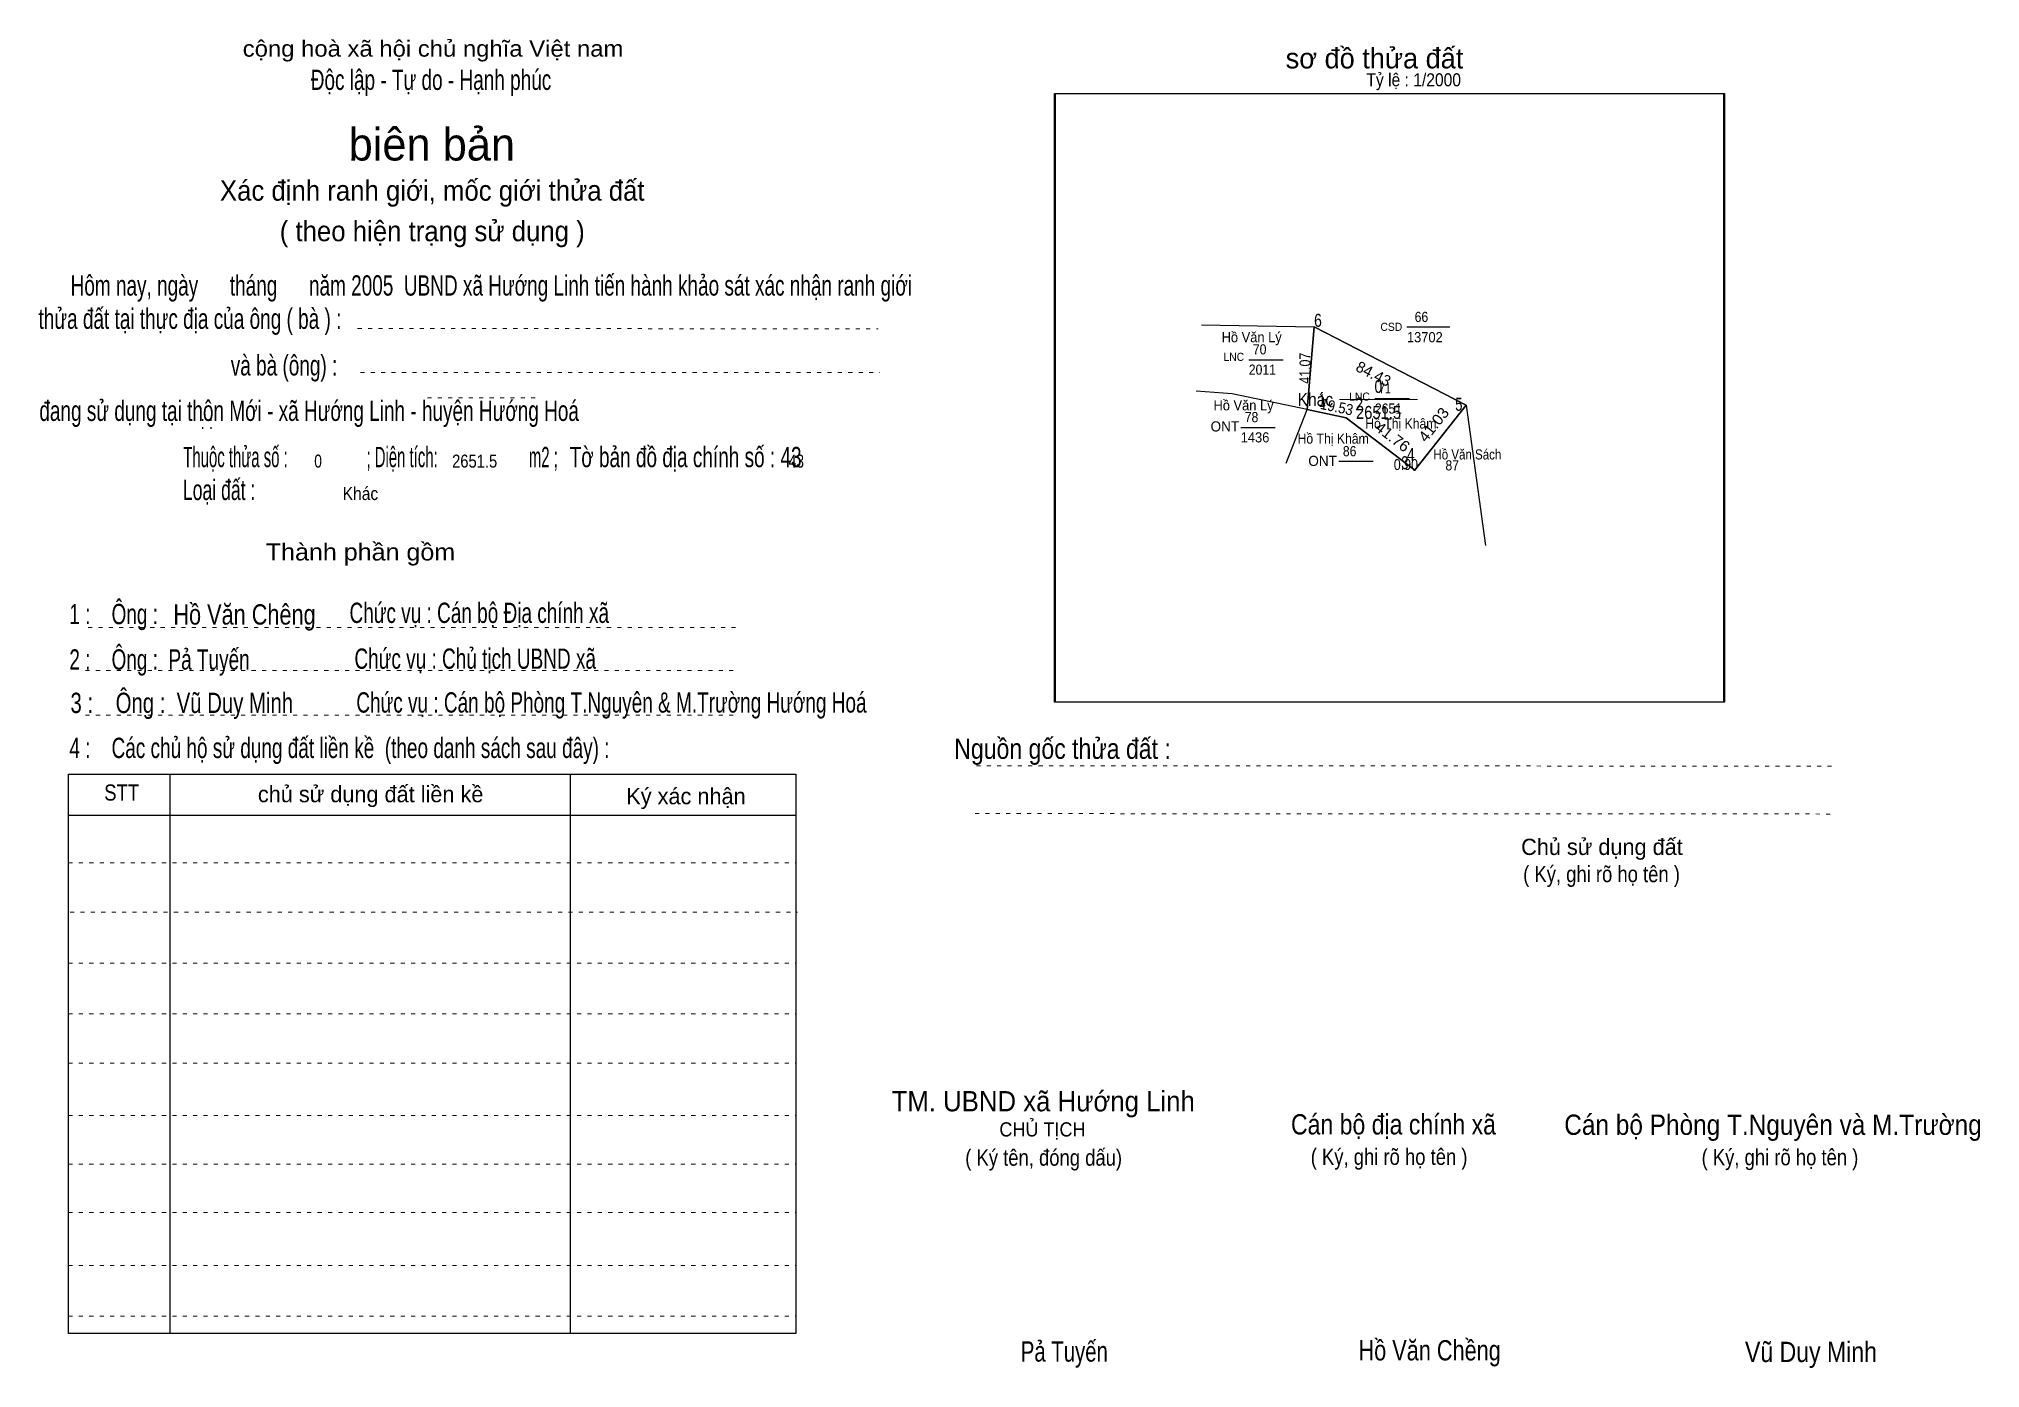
# Model space of a CAD drawing. Header units: centimetres. Extents: x -1.5 to 46.4, y -3.9 to 28.9.
import ezdxf
from ezdxf.enums import TextEntityAlignment as Align

# ---------------------------------------------------------------- set-up
doc = ezdxf.new("R2010")
doc.units = ezdxf.units.CM
doc.header["$LTSCALE"] = 0.13
doc.linetypes.add('DOTTED', pattern=[1.5, 0.3, -1.2])
for name, color, linetype, lineweight in [('15', 7, 'Continuous', 25), ('2', 7, 'Continuous', 25), ('22', 7, 'Continuous', 25), ('33', 7, 'Continuous', 13), ('5', 7, 'DOTTED', 13)]:
    doc.layers.add(name, color=color, linetype=linetype, lineweight=lineweight)
for name, color, linetype in [('16', 7, 'Continuous'), ('32', 7, 'Continuous'), ('34', 7, 'Continuous'), ('51', 7, 'Continuous')]:
    doc.layers.add(name, color=color, linetype=linetype)

msp = doc.modelspace()

# ---------------------------------------------------------------- linework, layer by layer
at = {"layer": '15'}
for p, q in [((32.25, 21.77), (33.31, 21.77)), ((28.35, 20.96), (29.2, 20.96)), ((31.46, 20), (32.31, 20)), ((28.15, 19.29), (29, 19.29)), ((30.57, 18.46), (31.42, 18.46))]:
    msp.add_line(p, q, dxfattribs=at)
at = {"layer": '2'}
msp.add_lwpolyline([(23.56, 27.52), (40.06, 27.52), (40.06, 12.52), (23.56, 12.52)], close=True, dxfattribs=at)
at = {"layer": '22'}
for p, q in [((29.79, 19.73), (29.96, 21.77)), ((29.27, 18.41), (29.79, 19.73)), ((33.71, 19.84), (32.44, 18.23))]:
    msp.add_line(p, q, dxfattribs=at)
for points in [[(27.18, 21.82), (29.96, 21.77), (33.71, 19.84), (34.19, 16.38)], [(29.79, 19.73), (27.94, 20.12), (27.05, 20.18)], [(32.44, 18.23), (32.41, 18.26), (30.75, 19.53), (29.79, 19.73)]]:
    msp.add_lwpolyline(points, dxfattribs=at)
msp.add_lwpolyline([(32.44, 18.23), (33.71, 19.84), (29.96, 21.77), (29.79, 19.73), (30.75, 19.53), (32.41, 18.26)], close=True, dxfattribs=at)
at = {"layer": '33'}
msp.add_line((30.59, 19.98), (32.51, 19.98), dxfattribs=at)
at = {"layer": '5'}
for p, q in [((6.37, 21.73), (19.21, 21.72)), ((6.44, 20.64), (19.25, 20.64)), ((8.09, 20.02), (10.86, 20.02)), ((-0.28, 14.36), (15.72, 14.36)), ((-0.34, 13.3), (15.66, 13.3)), ((-0.34, 12.2), (15.66, 12.2)), ((21.63, 10.95), (42.72, 10.94)), ((21.6, 9.77), (42.69, 9.76)), ((-0.76, 8.56), (17.18, 8.56)), ((-0.72, 7.34), (17.22, 7.34)), ((-0.76, 6.08), (17.18, 6.08)), ((-0.76, 4.83), (17.18, 4.83)), ((-0.76, 3.62), (17.18, 3.62)), ((-0.76, 2.33), (17.18, 2.33)), ((-0.76, 1.13), (17.18, 1.13)), ((-0.76, -0.06), (17.18, -0.06)), ((-0.76, -1.37), (17.18, -1.37)), ((-0.76, -2.62), (17.18, -2.62))]:
    msp.add_line(p, q, dxfattribs=at)
at = {"layer": '5', "linetype": 'Continuous', "lineweight": 25}
for p, q in [((1.74, 10.74), (1.74, -3.05)), ((11.61, 10.74), (11.61, -3.05)), ((-0.76, 9.73), (17.18, 9.73))]:
    msp.add_line(p, q, dxfattribs=at)
for points in [[(23.58, 27.52), (40.08, 27.52), (40.08, 12.52), (23.58, 12.52)], [(-0.76, 10.74), (17.18, 10.74), (17.18, -3.05), (-0.76, -3.05)]]:
    msp.add_lwpolyline(points, close=True, dxfattribs=at)

# ---------------------------------------------------------------- texts
at = {"layer": '15'}
for s, width, p in [('66', 0.9, (32.44, 21.89)), ('13702', 0.95, (32.25, 21.39)), ('70', 0.9, (28.45, 21.09)), ('2011', 0.9, (28.35, 20.59)), ('71', 0.8, (31.56, 20.13)), ('78', 0.9, (28.25, 19.42)), ('2651', 0.9, (31.46, 19.63)), ('1436', 0.95, (28.15, 18.92)), ('86', 0.9, (30.67, 18.58)), ('87', 0.9, (33.2, 18.23))]:
    msp.add_text(s, height=0.25, dxfattribs=dict(at, width=width)).set_placement(p)
at = {"layer": '16'}
for s, width, p in [('Hồ Văn Lý', 0.95, (28.42, 21.39)), ('Hồ Văn Lý', 0.95, (28.22, 19.71)), ('Hồ Thị Khâm', 0.9, (30.43, 18.89)), ('Hồ Thị Khâm', 0.9, (32.1, 19.26)), ('Hồ Văn Sách', 0.85, (33.74, 18.5))]:
    msp.add_text(s, height=0.25, dxfattribs=dict(at, width=width)).set_placement(p, align=Align.CENTER)
at = {"layer": '22', "width": 0.95}
for s, p in [('CSD', (31.865, 21.67)), ('LNC', (27.98, 20.93)), ('LNC', (31.08, 19.95))]:
    msp.add_text(s, height=0.2, dxfattribs=at).set_placement(p, align=Align.CENTER)
at = {"layer": '22'}
for p in [(27.76, 19.19), (30.17, 18.34)]:
    msp.add_text('ONT', height=0.25, dxfattribs=at).set_placement(p, align=Align.CENTER)
at = {"layer": '32'}
for s, width, p in [('6', 0.8, (29.96, 21.77)), ('1', 0.65, (30.08, 19.79)), ('2', 0.8, (30.98, 19.71)), ('5', 0.75, (33.44, 19.7)), ('4', 0.8, (32.25, 18.46)), ('3', 0.75, (32.11, 18.26))]:
    msp.add_text(s, height=0.32, dxfattribs=dict(at, width=width)).set_placement(p)
at = {"layer": '33', "width": 0.9}
msp.add_text('Khác', height=0.32, dxfattribs=at).set_placement((30.43, 19.82), align=Align.RIGHT)
at = {"layer": '33'}
for s, width, p in [('0', 0.8, (31.545, 20.14)), ('2651.5', 0.85, (31.55, 19.5))]:
    msp.add_text(s, height=0.32, dxfattribs=dict(at, width=width)).set_placement(p, align=Align.CENTER)
at = {"layer": '34'}
for s, width, p in [(': : ', 0.85, (2.5, 19.25)), ('0', 0.8, (5.3, 18.3)), ('2651.5', 0.85, (8.7, 18.3)), ('43', 0.8, (17, 18.3)), ('Khác', 0.9, (6, 17.5))]:
    msp.add_text(s, height=0.32, dxfattribs=dict(at, width=width)).set_placement(p)
at = {"layer": '5'}
for s, height, width, p in [('cộng hoà xã hội chủ nghĩa Việt nam', 0.4, 1.1, (8.23, 28.43)), ('Độc lập - Tự do - Hạnh phúc', 0.5, 0.7, (8.18, 27.61)), ('Xác định ranh giới, mốc giới thửa đất', 0.5, 0.95, (8.21, 24.88)), ('( theo hiện trạng sử dụng )', 0.5, 0.95, (8.21, 23.88)), ('Thành phần gồm', 0.42, 1.1, (6.44, 16.01)), ('Hồ Văn Chêng', 0.5, 0.8, (3.58, 14.43)), ('Chức vụ : Cán bộ Địa chính xã', 0.5, 0.7, (9.37, 14.47)), ('Chức vụ : Chủ tịch UBND xã', 0.5, 0.7, (9.27, 13.34)), ('Chức vụ : Cán bộ Phòng T.Nguyên & M.Trường Hướng Hoá', 0.5, 0.7, (12.63, 12.26)), ('    Nguồn gốc thửa đất :', 0.5, 0.85, (23.44, 11.12)), ('( Ký, ghi rõ họ tên )', 0.4, 0.85, (37.05, 8.08)), ('CHỦ TỊCH', 0.35, 0.95, (23.26, 1.81)), ('( Ký tên, đóng dấu)', 0.4, 0.85, (23.29, 1.09)), ('( Ký, ghi rõ họ tên )', 0.4, 0.85, (31.81, 1.11)), ('( Ký, ghi rõ họ tên )', 0.4, 0.85, (41.45, 1.1)), ('Pả Tuyến', 0.5, 0.75, (23.8, -3.74)), ('Hồ Văn Chềng', 0.5, 0.8, (32.81, -3.71)), ('Vũ Duy Minh', 0.5, 0.85, (42.215, -3.75))]:
    msp.add_text(s, height=height, dxfattribs=dict(at, width=width)).set_placement(p, align=Align.CENTER)
msp.add_text('sơ đồ thửa đất', height=0.5, dxfattribs=at).set_placement((29.26, 28.14))
for s, height, p in [('biên bản', 0.8, (8.2, 25.87)), ('      chủ sử dụng đất liền kề', 0.4, (6.245, 10.05)), ('   Ký xác nhận', 0.4, (14.245, 10)), ('Chủ sử dụng đất', 0.4, (37.06, 8.75))]:
    msp.add_text(s, height=height, dxfattribs=at).set_placement(p, align=Align.CENTER)
for s, height, width, p in [('   Hôm nay, ngày      tháng      năm 2005  UBND xã Hướng Linh tiến hành khảo sát xác nhận ranh giới ', 0.5, 0.7, (-1.1, 22.54)), ('thửa đất tại thực địa của ông ( bà ) :                                       ', 0.5, 0.7, (-1.5, 21.72)), ('                                     và bà (ông) :', 0.5, 0.7, (-1.57, 20.57)), (' đang sử dụng tại thôn Mới - xã Hướng Linh - huyện Hướng Hoá', 0.5, 0.7, (-1.61, 19.45)), ('Thuộc thửa số :                   ; Diện tích:                      m2 ;                                            ', 0.5, 0.55, (2.07, 18.31)), ('Tờ bản đồ địa chính số : 43', 0.5, 0.7, (11.6, 18.31)), ('Loại đất :  ', 0.5, 0.65, (2.06, 17.5)), ('    1 :    Ông :                                                        ', 0.5, 0.7, (-1.26, 14.44)), ('    2 :    Ông :  Pả Tuyến', 0.5, 0.7, (-1.26, 13.32)), ('    3 :    Ông :  Vũ Duy Minh', 0.5, 0.75, (-1.27, 12.25)), ('    4 :    Các chủ hộ sử dụng đất liền kề  (theo danh sách sau đây) :', 0.5, 0.7, (-1.26, 11.14)), ('STT', 0.4, 0.85, (0.12, 10.09)), ('TM. UBND xã Hướng Linh', 0.5, 0.95, (19.54, 2.43)), ('Cán bộ địa chính xã  ', 0.5, 0.85, (29.39, 1.86)), ('Cán bộ Phòng T.Nguyên và M.Trường', 0.5, 0.9, (36.13, 1.85))]:
    msp.add_text(s, height=height, dxfattribs=dict(at, width=width)).set_placement(p)
at = {"layer": '51', "width": 0.9}
msp.add_text('Tỷ lệ : 1/2000', height=0.32, dxfattribs=at).set_placement((31.25, 27.7))
at = {"layer": '51'}
for s, rotation, width, p in [('41.07', 90, 0.85, (29.87, 20.75)), ('19.53', 348.092, 0.9, (30.4921, 19.6652)), ('41.03', 51.661, 1.05, (33.0155, 19.2763)), ('41.76', 322.707, 1.05, (31.8132, 18.9505))]:
    msp.add_text(s, height=0.27, rotation=rotation, dxfattribs=dict(at, width=width)).set_placement(p, align=Align.CENTER)
msp.add_text('84.43', height=0.27, rotation=332.694, dxfattribs=at).set_placement((31.3631, 20.4919), align=Align.CENTER)
at = {"layer": '51', "width": 0.85}
msp.add_text('0.90', height=0.27, dxfattribs=at).set_placement((32.225, 18.24), align=Align.CENTER)

doc.saveas('drawing.dxf')
